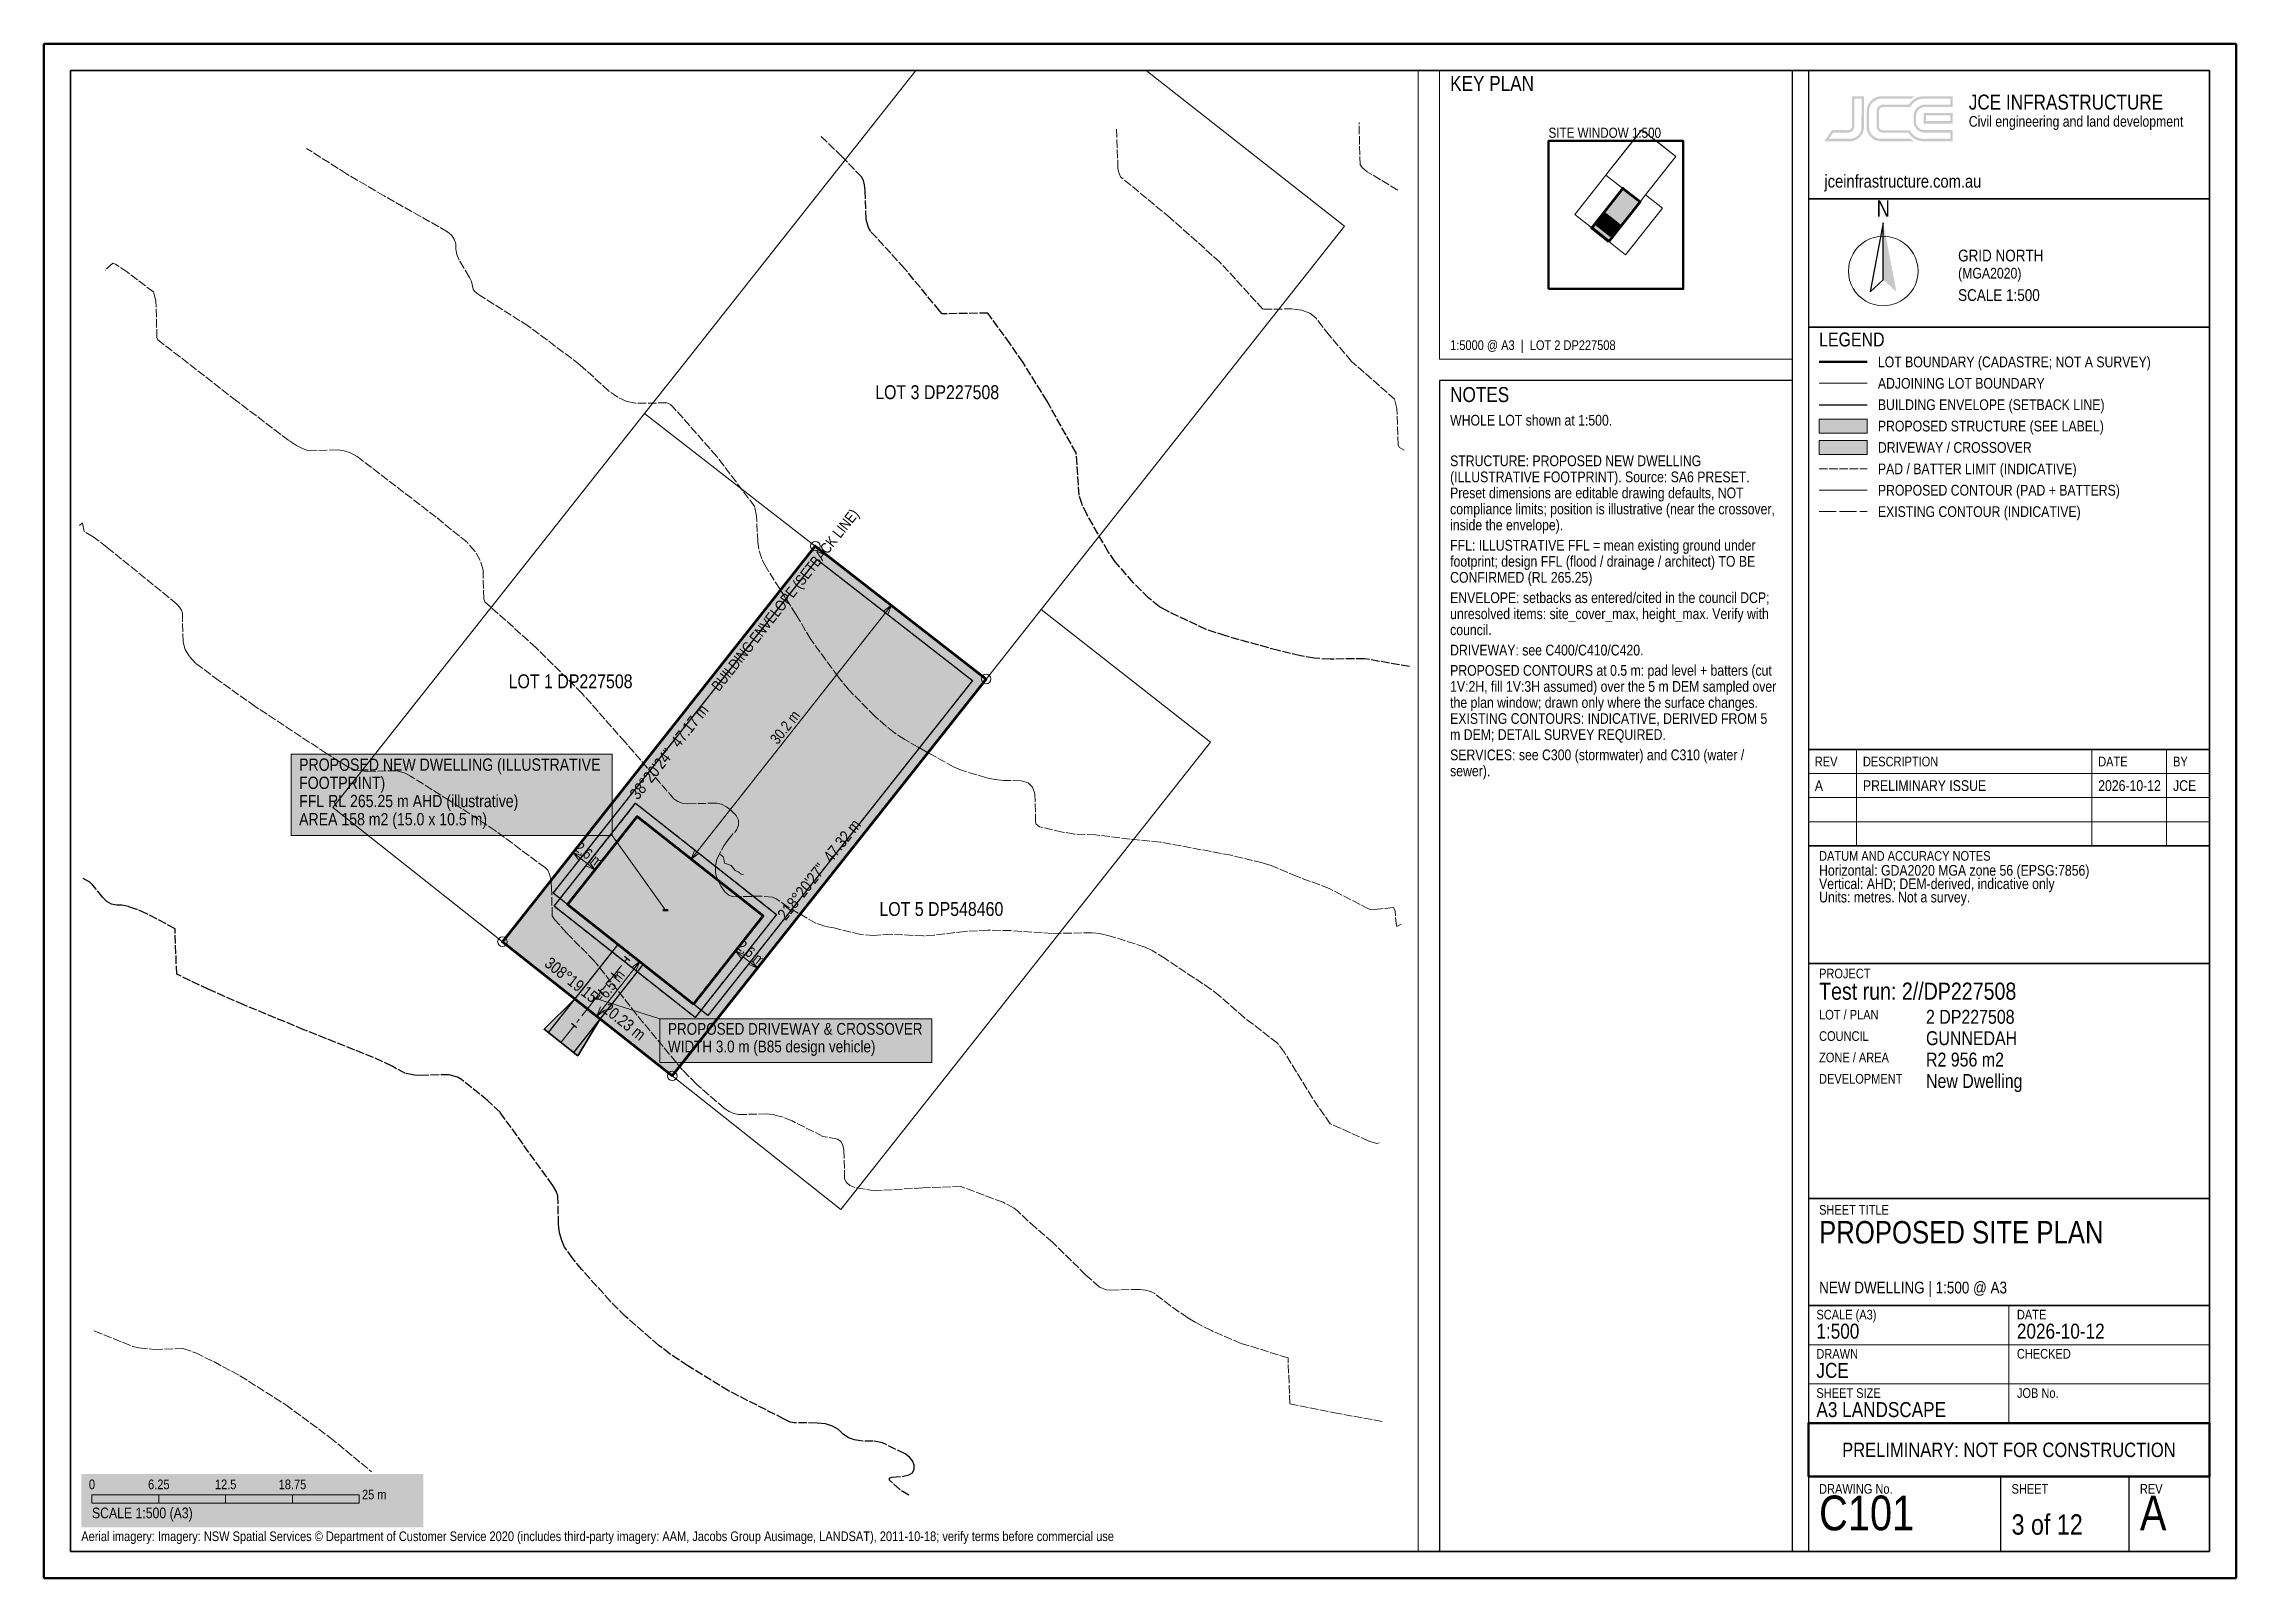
# Paper-space layout 'C101' of a CAD drawing. Header units: metres, sheet in millimetres. Extents: x 5 to 415, y 5 to 292.
# The model-space entities are those that its viewports show. They can reach past a viewport. Long polylines and large blocks are cut down to what shows.
import ezdxf
from ezdxf.enums import TextEntityAlignment as Align

# ---------------------------------------------------------------- set-up
doc = ezdxf.new("R2010")
doc.units = ezdxf.units.M
doc.header["$LTSCALE"] = 2.5
for name, pattern in [('CENTER', [5.08, 3.175, -0.635, 0.635, -0.635]), ('DASHED', [1.524, 1.27, -0.254]), ('DASHED2', [0.762, 0.635, -0.127])]:
    doc.linetypes.add(name, pattern=pattern)
for name, color, linetype, lineweight in [('A-BLDG-SLAB', 5, 'CONTINUOUS', 50), ('C-ANNO-BRNG', 7, 'CONTINUOUS', 18), ('C-ANNO-DIMS', 4, 'CONTINUOUS', 18), ('C-ANNO-LOGO', 2, 'CONTINUOUS', 13), ('C-ANNO-LOTN', 7, 'CONTINUOUS', 25), ('C-ANNO-NOTE', 7, 'CONTINUOUS', 18), ('C-ANNO-NRTH', 7, 'CONTINUOUS', 18), ('C-ANNO-STMP', 1, 'CONTINUOUS', 35), ('C-ANNO-TABL', 7, 'CONTINUOUS', 18), ('C-ANNO-TTLB', 7, 'CONTINUOUS', 25), ('C-ANNO-WNDW', 1, 'CONTINUOUS', 35), ('C-DRIV-CNTR', 6, 'CENTER', 18), ('C-DRIV-XOVR', 7, 'CONTINUOUS', 35), ('C-EART-PADD', 5, 'CONTINUOUS', 35), ('C-IMAG-AERL', 8, 'CONTINUOUS', 13), ('C-PROP-ADJN', 9, 'CONTINUOUS', 13), ('C-PROP-BDY', 3, 'CONTINUOUS', 50), ('C-TOPO-EXST', 8, 'DASHED', 13), ('C-TOPO-PROP', 6, 'CONTINUOUS', 18), ('C-ZONE-ENVL', 1, 'CONTINUOUS', 35)]:
    doc.layers.add(name, color=color, linetype=linetype, lineweight=lineweight)
doc.layers.add('C-ANNO-VPRT', color=7, linetype='CONTINUOUS', lineweight=13, plot=False)
doc.styles.add('ARIAL NARROW', font='arialn.ttf')
picture_1 = doc.add_image_def('image2.png', size_in_pixel=(572, 630))

msp = doc.modelspace()

# ---------------------------------------------------------------- hatches: boundary and pattern name
at = {"layer": 'A-BLDG-SLAB', "true_color": 0x1a33b2}
for points in [[(238462.93, 6569526.4), (238462.75, 6569526.24), (238462.57, 6569526.1), (238462.37, 6569525.97), (238462.16, 6569525.87), (238461.94, 6569525.79), (238461.71, 6569525.73), (238461.48, 6569525.69), (238461.24, 6569525.67), (238461.01, 6569525.68), (238460.77, 6569525.71), (238460.54, 6569525.76), (238460.32, 6569525.84), (238460.11, 6569525.93), (238459.9, 6569526.05), (238459.71, 6569526.19), (238447.94, 6569535.49), (238447.76, 6569535.64), (238447.6, 6569535.81), (238447.46, 6569536), (238447.33, 6569536.2), (238447.23, 6569536.41), (238447.15, 6569536.63), (238447.08, 6569536.86), (238447.05, 6569537.09), (238447.03, 6569537.33), (238447.04, 6569537.56), (238447.07, 6569537.8), (238447.12, 6569538.03), (238447.2, 6569538.25), (238447.29, 6569538.46), (238447.41, 6569538.67), (238447.55, 6569538.86), (238454.06, 6569547.1), (238454.21, 6569547.27), (238454.38, 6569547.44), (238454.57, 6569547.58), (238454.77, 6569547.7), (238454.98, 6569547.81), (238455.2, 6569547.89), (238455.43, 6569547.95), (238455.66, 6569547.99), (238455.9, 6569548.01), (238456.13, 6569548), (238456.36, 6569547.97), (238456.59, 6569547.92), (238456.82, 6569547.84), (238457.03, 6569547.75), (238457.24, 6569547.63), (238457.43, 6569547.49), (238469.2, 6569538.19), (238469.37, 6569538.04), (238469.53, 6569537.86), (238469.68, 6569537.68), (238469.8, 6569537.48), (238469.91, 6569537.27), (238469.99, 6569537.05), (238470.05, 6569536.82), (238470.09, 6569536.59), (238470.11, 6569536.35), (238470.1, 6569536.12), (238470.07, 6569535.88), (238470.02, 6569535.65), (238469.94, 6569535.43), (238469.85, 6569535.22), (238469.73, 6569535.01), (238469.59, 6569534.82), (238463.08, 6569526.58)], [(238449.43, 6569537.37), (238455.94, 6569545.61), (238467.71, 6569536.31), (238461.2, 6569528.07)]]:
    msp.add_hatch(color=7, dxfattribs=at).paths.add_polyline_path(points)
at = {"layer": 'A-BLDG-SLAB', "true_color": 0xc7d6ff, "transparency": 33554623}
msp.add_hatch(color=7, dxfattribs=at).paths.add_polyline_path([(238449.43, 6569537.37), (238455.94, 6569545.61), (238467.71, 6569536.31), (238461.2, 6569528.07)])
msp.add_hatch(color=7, dxfattribs=at).paths.add_polyline_path([(238449.43, 6569537.37), (238455.94, 6569545.61), (238467.71, 6569536.31), (238461.2, 6569528.07)])
at = {"layer": 'C-DRIV-XOVR', "true_color": 0xdbdbdb, "transparency": 33554610}
msp.add_hatch(color=7, dxfattribs=at).paths.add_polyline_path([(238456.49, 6569531.79), (238449.98, 6569523.55), (238447.63, 6569525.41), (238454.14, 6569533.65)])
msp.add_hatch(color=7, dxfattribs=at).paths.add_polyline_path([(238456.49, 6569531.79), (238449.98, 6569523.55), (238447.63, 6569525.41), (238454.14, 6569533.65)])
msp.add_hatch(color=7, dxfattribs=at).paths.add_polyline_path([(238456.49, 6569531.79), (238449.98, 6569523.55), (238447.63, 6569525.41), (238454.14, 6569533.65)])
at = {"layer": 'C-DRIV-XOVR', "true_color": 0xbfbfbf, "transparency": 33554572}
msp.add_hatch(color=7, dxfattribs=at).paths.add_polyline_path([(238450.37, 6569523.24), (238447.23, 6569525.72), (238450.11, 6569528.55), (238452.46, 6569526.69)])
msp.add_hatch(color=7, dxfattribs=at).paths.add_polyline_path([(238450.37, 6569523.24), (238447.23, 6569525.72), (238450.11, 6569528.55), (238452.46, 6569526.69)])
msp.add_hatch(color=7, dxfattribs=at).paths.add_polyline_path([(238450.37, 6569523.24), (238447.23, 6569525.72), (238450.11, 6569528.55), (238452.46, 6569526.69)])
at = {"layer": 'C-PROP-BDY', "true_color": 0xffe633, "transparency": 33554521}
msp.add_hatch(color=7, dxfattribs=at).paths.add_polyline_path([(238443.33, 6569533.9), (238472.59, 6569570.9), (238488.56, 6569558.47), (238459.21, 6569521.36)])
at = {"layer": 'C-PROP-BDY', "true_color": 0xe6f5e0}
msp.add_hatch(color=7, dxfattribs=at).paths.add_polyline_path([(238443.33, 6569533.9), (238472.59, 6569570.9), (238488.56, 6569558.47), (238459.21, 6569521.36)])

# ---------------------------------------------------------------- linework, layer by layer
at = {"layer": 'A-BLDG-SLAB', "lineweight": 60, "true_color": 0x14339e}
msp.add_lwpolyline([(238461.2, 6569528.07), (238449.43, 6569537.37), (238455.94, 6569545.61), (238467.71, 6569536.31)], close=True, dxfattribs=at)
at = {"layer": 'C-DRIV-CNTR', "lineweight": 13}
msp.add_lwpolyline([(238448.8, 6569524.48), (238451.28, 6569527.62), (238455.31, 6569532.72)], dxfattribs=at)
at = {"layer": 'C-DRIV-CNTR', "linetype": 'CONTINUOUS', "lineweight": 25}
for points in [[(238455.25, 6569532.13), (238454.75, 6569532.53)], [(238454.01, 6569530.56), (238453.51, 6569530.96)], [(238452.77, 6569528.99), (238452.27, 6569529.39)], [(238451.53, 6569527.42), (238451.03, 6569527.82)], [(238449.05, 6569524.28), (238448.55, 6569524.68)], [(238450.29, 6569525.85), (238449.79, 6569526.25)]]:
    msp.add_lwpolyline(points, dxfattribs=at)
at = {"layer": 'C-DRIV-XOVR', "lineweight": 30}
msp.add_lwpolyline([(238454.14, 6569533.65), (238456.49, 6569531.79), (238449.98, 6569523.55), (238447.63, 6569525.41)], close=True, dxfattribs=at)
at = {"layer": 'C-DRIV-XOVR', "lineweight": 35}
msp.add_lwpolyline([(238452.46, 6569526.69), (238450.11, 6569528.55), (238447.23, 6569525.72), (238450.37, 6569523.24)], close=True, dxfattribs=at)
at = {"layer": 'C-EART-PADD', "linetype": 'DASHED2', "lineweight": 20, "true_color": 0x14339e}
msp.add_lwpolyline([(238461.35, 6569526.81), (238448.16, 6569537.22), (238455.79, 6569546.87), (238468.97, 6569536.46)], close=True, dxfattribs=at)
at = {"layer": 'C-EART-PADD', "lineweight": 30, "true_color": 0x14339e}
msp.add_lwpolyline([(238461.35, 6569526.81), (238448.16, 6569537.22), (238455.79, 6569546.87), (238468.97, 6569536.46)], close=True, dxfattribs=at)
at = {"layer": 'C-PROP-ADJN', "lineweight": 9, "true_color": 0x4c4c4c}
for points in [[(238522.07, 6569600.83), (238490.24, 6569625.82), (238459.75, 6569587.27), (238456.63, 6569583.32), (238472.59, 6569570.9), (238488.56, 6569558.47), (238493.7, 6569564.98)], [(238472.59, 6569570.9), (238456.63, 6569583.32), (238446.15, 6569570.07), (238427.46, 6569546.45), (238443.33, 6569533.9)], [(238509.54, 6569552.57), (238493.7, 6569564.98), (238488.56, 6569558.47), (238459.21, 6569521.36), (238474.97, 6569508.86)]]:
    msp.add_lwpolyline(points, close=True, dxfattribs=at)
at = {"layer": 'C-PROP-ADJN', "lineweight": 13, "true_color": 0x595959}
for points in [[(238483.17, 6569616.88), (238459.75, 6569587.27), (238456.63, 6569583.32), (238472.59, 6569570.9), (238488.56, 6569558.47), (238493.7, 6569564.98), (238522.07, 6569600.83)], [(238522.07, 6569600.83), (238501.63, 6569616.88)], [(238435.61, 6569556.75), (238427.46, 6569546.45), (238443.33, 6569533.9), (238461.4, 6569556.75)], [(238477.66, 6569544.69), (238459.21, 6569521.36), (238474.97, 6569508.86), (238477.66, 6569512.26)], [(238441.19, 6569535.6), (238443.33, 6569533.9), (238444.67, 6569535.6)], [(238468.26, 6569532.81), (238459.21, 6569521.36), (238459.28, 6569521.3)]]:
    msp.add_lwpolyline(points, dxfattribs=at)
for points in [[(238472.59, 6569570.9), (238456.63, 6569583.32), (238446.15, 6569570.07), (238427.46, 6569546.45), (238443.33, 6569533.9)], [(238509.54, 6569552.57), (238493.7, 6569564.98), (238488.56, 6569558.47), (238459.21, 6569521.36), (238474.97, 6569508.86)]]:
    msp.add_lwpolyline(points, close=True, dxfattribs=at)
at = {"layer": 'C-PROP-BDY', "lineweight": 60}
msp.add_lwpolyline([(238459.21, 6569521.36), (238488.56, 6569558.47), (238472.59, 6569570.9), (238443.33, 6569533.9)], close=True, dxfattribs=at)
at = {"layer": 'C-PROP-BDY', "lineweight": 50}
msp.add_lwpolyline([(238459.21, 6569521.36), (238488.56, 6569558.47), (238472.59, 6569570.9), (238443.33, 6569533.9)], close=True, dxfattribs=at)
at = {"layer": 'C-PROP-BDY', "lineweight": 35}
msp.add_lwpolyline([(238459.21, 6569521.36), (238488.56, 6569558.47), (238472.59, 6569570.9), (238443.33, 6569533.9)], close=True, dxfattribs=at)
at = {"layer": 'C-PROP-BDY', "lineweight": 50}
for points in [[(238461.4, 6569556.75), (238443.33, 6569533.9), (238459.21, 6569521.36)], [(238459.21, 6569521.36), (238477.66, 6569544.69)], [(238444.67, 6569535.6), (238443.33, 6569533.9), (238459.21, 6569521.36)], [(238459.21, 6569521.36), (238468.26, 6569532.81)]]:
    msp.add_lwpolyline(points, dxfattribs=at)
at = {"layer": 'C-TOPO-EXST', "lineweight": 13, "true_color": 0x808080}
for points in [[(238527.06, 6569604.19), (238524.2, 6569605.92), (238523.76, 6569606.28), (238523.53, 6569606.56), (238523.43, 6569610.52)], [(238527.66, 6569579.87), (238527.21, 6569580.14), (238527.1, 6569580.36), (238526.98, 6569583.76), (238526.77, 6569584.63), (238522.73, 6569588.18), (238520.66, 6569590.61), (238519.4, 6569592.24), (238518.82, 6569592.68), (238518.08, 6569592.96), (238517.21, 6569593.09), (238514.44, 6569593.06), (238510.42, 6569597.46), (238505.78, 6569601.6), (238501.14, 6569605.44), (238500.93, 6569605.94), (238500.89, 6569606.25), (238500.76, 6569609.97)], [(238527.37, 6569535.56), (238526.98, 6569535.32), (238526.92, 6569535.39), (238526.8, 6569536.76), (238526.64, 6569537.11), (238524.84, 6569536.92), (238524.37, 6569536.96), (238520.65, 6569538.88), (238517.64, 6569540.01), (238515.23, 6569541.02), (238514.41, 6569541.27), (238511.49, 6569541.99), (238504.83, 6569543.23), (238502.02, 6569543.5), (238498.79, 6569543.9), (238496.82, 6569543.97), (238495.71, 6569544.16), (238493.56, 6569544.66), (238493.25, 6569544.89), (238493.19, 6569545.08), (238493.12, 6569547.75), (238492.9, 6569548.36), (238492.48, 6569548.77), (238491.85, 6569548.96), (238490.2, 6569548.98), (238489.39, 6569549.08), (238488.59, 6569549.24), (238486.31, 6569549.92), (238485.58, 6569550.23), (238482.21, 6569552.09), (238480.95, 6569552.81), (238480, 6569553.44), (238479.21, 6569554.05), (238478.18, 6569554.97), (238475.74, 6569557.44), (238474.73, 6569558.68), (238472.17, 6569562.17), (238470.8, 6569564.49), (238467.98, 6569568.92), (238467.58, 6569569.71), (238467.3, 6569570.62), (238467.21, 6569571.28), (238467.08, 6569573.72), (238466.93, 6569574.59), (238463.38, 6569579.29), (238459.31, 6569583.89), (238459.05, 6569584.15), (238458.69, 6569584.3), (238455.78, 6569584.26), (238454.95, 6569584.44), (238454.12, 6569584.82), (238453.27, 6569585.41), (238450.58, 6569587.87), (238445.77, 6569591.48), (238441.1, 6569594.43), (238440.71, 6569594.74), (238440.6, 6569594.92), (238440.43, 6569595.65), (238440.24, 6569596.04), (238439.28, 6569597.65), (238439.08, 6569598.18), (238438.98, 6569598.69), (238438.97, 6569599.17), (238438.83, 6569599.6), (238438.58, 6569599.98), (238438.21, 6569600.31), (238432.28, 6569603.65), (238428.76, 6569605.72), (238425.02, 6569608.1)], [(238525.31, 6569515.11), (238525.09, 6569515.02), (238524.36, 6569515.26), (238520.74, 6569516.88), (238519.08, 6569519.27), (238516.47, 6569523.53), (238515.82, 6569524.41), (238512.72, 6569526.79), (238510.42, 6569528.82), (238509.62, 6569529.45), (238505.31, 6569532.32), (238504.08, 6569533.08), (238503.42, 6569533.41), (238500.07, 6569534.47), (238499.26, 6569534.66), (238498.47, 6569534.74), (238494.75, 6569534.68), (238490.88, 6569534.94), (238488.71, 6569534.99), (238486.59, 6569534.87), (238483.71, 6569534.51), (238482.68, 6569534.45), (238479.67, 6569534.6), (238478.06, 6569534.5), (238476.85, 6569534.57), (238474.31, 6569535.2), (238473.49, 6569535.35), (238472.65, 6569535.63), (238470.04, 6569537.14), (238468.92, 6569537.92), (238468.58, 6569538.06), (238467.59, 6569538.17), (238464.91, 6569538.11), (238464.51, 6569538.26), (238464.13, 6569538.58), (238463.77, 6569539.06), (238463.43, 6569539.7), (238463.25, 6569540.35), (238463.24, 6569540.99), (238463.38, 6569541.63), (238464.03, 6569542.87), (238464.4, 6569543.41), (238465.21, 6569544.35), (238465.42, 6569544.8), (238465.41, 6569545.26), (238465.18, 6569545.72), (238464.73, 6569546.18), (238464.28, 6569546.53), (238463.82, 6569546.76), (238463.34, 6569546.87), (238460.66, 6569546.8), (238460.15, 6569546.87), (238459.72, 6569547.02), (238459.37, 6569547.26), (238454.8, 6569552.57), (238450.78, 6569557.12), (238446.48, 6569561.4), (238441.7, 6569565.69), (238441.58, 6569565.98), (238441.52, 6569568.65), (238441.26, 6569569.55), (238440.77, 6569570.41), (238440.05, 6569571.23), (238437.14, 6569573.6), (238429.7, 6569579.33), (238429.13, 6569579.62), (238428.54, 6569579.81), (238427.91, 6569579.9), (238425.23, 6569579.83), (238424.71, 6569579.99), (238424.09, 6569580.3), (238423.36, 6569580.78), (238418.48, 6569584.48), (238411.12, 6569590.2), (238411.03, 6569590.4), (238410.92, 6569593.81), (238410.73, 6569594.66), (238408.27, 6569596.51), (238407.16, 6569597.26), (238406.9, 6569597.37), (238406.18, 6569596.7)], [(238525.6, 6569489.04), (238521.48, 6569489.78), (238516.96, 6569490.7), (238516.79, 6569494.98), (238512.42, 6569496.34), (238509.64, 6569497.53), (238508.11, 6569498.31), (238507.41, 6569498.73), (238505.84, 6569499.82), (238504.33, 6569500.99), (238503.93, 6569501.2), (238503.45, 6569501.33), (238502.9, 6569501.39), (238500.22, 6569501.32), (238499.82, 6569501.36), (238499.16, 6569501.61), (238497.9, 6569502.72), (238494.78, 6569505.8), (238493.2, 6569507.13), (238491.49, 6569508.73), (238491.19, 6569508.98), (238490.15, 6569509.53), (238486.22, 6569511), (238482.64, 6569510.88), (238478.18, 6569510.62), (238476.28, 6569510.91), (238475.81, 6569511.1), (238475.49, 6569511.38), (238475.33, 6569511.74), (238475.26, 6569514.41), (238475.15, 6569514.89), (238474.96, 6569515.23), (238474.67, 6569515.44), (238473.3, 6569515.69), (238470.43, 6569517.14), (238469.58, 6569517.48), (238468.8, 6569517.7), (238468.08, 6569517.8), (238465.4, 6569517.74), (238464.97, 6569517.83), (238464.54, 6569518.02), (238464.09, 6569518.32), (238461.46, 6569520.6), (238460.18, 6569521.9), (238455.85, 6569527.12), (238451.92, 6569532.12), (238449.32, 6569534.73), (238448.21, 6569535.97), (238447.99, 6569536.34), (238447.92, 6569539.01), (238447.85, 6569539.71), (238447.73, 6569540.23), (238447.57, 6569540.6), (238447.35, 6569540.8), (238442.68, 6569544.28), (238438.38, 6569547.11), (238434.72, 6569549.4), (238434.24, 6569549.66), (238433.4, 6569549.9), (238430.72, 6569549.83), (238430.07, 6569549.89), (238429.49, 6569550.01), (238428.97, 6569550.21), (238426.89, 6569551.5), (238420.22, 6569555.9), (238416.83, 6569558.31), (238414.64, 6569559.95), (238414.07, 6569560.57), (238413.68, 6569561.23), (238413.47, 6569561.93), (238413.41, 6569564.6), (238413.32, 6569564.91), (238413.15, 6569565.2), (238412.9, 6569565.48), (238406.38, 6569570.78), (238405.07, 6569571.77), (238404.21, 6569572.28), (238404.05, 6569573.07), (238403.78, 6569572.84)], [(238405.17, 6569497.51), (238408.75, 6569496.06), (238409.34, 6569495.91), (238410.78, 6569495.78), (238413.46, 6569495.85), (238414.65, 6569495.45), (238416.33, 6569494.63), (238418.78, 6569493.31), (238423.07, 6569490.6), (238427.19, 6569487.55), (238431.09, 6569484.34)]]:
    msp.add_lwpolyline(points, dxfattribs=at)
at = {"layer": 'C-TOPO-EXST', "lineweight": 30, "true_color": 0x808080}
for points in [[(238528.16, 6569559.63), (238523.95, 6569560.37), (238520.73, 6569560.33), (238519.27, 6569560.41), (238517.96, 6569560.64), (238515.9, 6569561.13), (238510.97, 6569562.5), (238509.15, 6569563.11), (238505.29, 6569564.93), (238504.78, 6569565.24), (238503.77, 6569566.05), (238502.32, 6569567.49), (238500.64, 6569569.44), (238499.98, 6569570.38), (238498.01, 6569573.82), (238497.53, 6569574.79), (238497.27, 6569575.66), (238496.98, 6569579.63), (238494.26, 6569584.46), (238492.01, 6569588.08), (238490.8, 6569589.82), (238488.72, 6569592.7), (238484.46, 6569592.63), (238484.23, 6569592.88), (238480.93, 6569596.88), (238477.79, 6569600.32), (238477.56, 6569600.69), (238477.33, 6569601.49), (238477.26, 6569604.16), (238477.2, 6569604.69), (238477.08, 6569605.11), (238476.91, 6569605.43), (238475.07, 6569607.35), (238473.07, 6569609.28)], [(238481.32, 6569482.13), (238480.49, 6569482.66), (238479.53, 6569483.55), (238479.53, 6569483.72), (238479.75, 6569483.83), (238480.84, 6569483.91), (238481.34, 6569484.03), (238481.67, 6569484.24), (238481.83, 6569484.56), (238481.83, 6569484.97), (238481.69, 6569485.35), (238481.41, 6569485.7), (238480.99, 6569486.01), (238478.86, 6569487.04), (238478.01, 6569487.2), (238476.82, 6569487.21), (238476.24, 6569487.31), (238475.69, 6569487.52), (238475.2, 6569487.84), (238474.75, 6569488.27), (238474.19, 6569488.59), (238473.53, 6569488.8), (238472.75, 6569488.89), (238470.62, 6569488.91), (238470.25, 6569488.98), (238469.69, 6569489.25), (238464.48, 6569491.9), (238460.67, 6569494.25), (238459.03, 6569495.34), (238457.96, 6569496.15), (238454.84, 6569498.85), (238453.44, 6569500.25), (238450.76, 6569503.24), (238449.91, 6569504.28), (238449.15, 6569505.34), (238448.88, 6569505.96), (238448.68, 6569506.67), (238448.58, 6569507.47), (238448.51, 6569510.14), (238448.36, 6569510.57), (238448.04, 6569511.11), (238443.11, 6569517.95), (238441.95, 6569519.04), (238439.51, 6569521.03), (238439.12, 6569521.25), (238438.36, 6569521.47), (238435.68, 6569521.4), (238435.1, 6569521.42), (238434.28, 6569521.58), (238433.01, 6569522.26), (238431.29, 6569523.07), (238424.77, 6569525.67), (238419.16, 6569527.99), (238415.87, 6569529.44), (238412.87, 6569530.87), (238412.72, 6569535.12), (238410.07, 6569536.52), (238409.15, 6569536.93), (238408.37, 6569537.19), (238407.73, 6569537.32), (238407.23, 6569537.31), (238406.77, 6569537.42), (238406.35, 6569537.66), (238405.97, 6569538.03), (238405.01, 6569539.24), (238404.74, 6569539.47), (238404.12, 6569539.83)]]:
    msp.add_lwpolyline(points, dxfattribs=at)
at = {"layer": 'C-TOPO-PROP', "lineweight": 20}
msp.add_lwpolyline([(238463.71, 6569542.06), (238464.01, 6569541.82), (238464.09, 6569541.25), (238464.72, 6569541.04), (238465.09, 6569540.58), (238465.43, 6569540.41), (238465.66, 6569540.22), (238465.88, 6569540.15)], dxfattribs=at)
at = {"layer": 'C-ZONE-ENVL', "lineweight": 30}
msp.add_lwpolyline([(238448.07, 6569538.44), (238472.75, 6569569.64), (238487.29, 6569558.32), (238462.53, 6569527.01)], close=True, dxfattribs=at)

# ---------------------------------------------------------------- pictures from other files: only their frames are drawn
at = {"layer": 'C-IMAG-AERL'}
image = msp.add_image(picture_1, insert=(238402.95, 6569476.88), size_in_units=(126, 138.5), dxfattribs=dict(at, fade=35))

psp = doc.layouts.new('C101')

# ---------------------------------------------------------------- hatches: boundary and pattern name
at = {"layer": 'A-BLDG-SLAB', "true_color": 0xc7d6ff, "transparency": 33554585}
psp.add_hatch(color=7, dxfattribs=at).paths.add_polyline_path([(337, 219.2), (346, 219.2), (346, 221.8), (337, 221.8)])
at = {"layer": 'C-ANNO-LOGO', "true_color": 0xc79929}
h = psp.add_hatch(color=7, dxfattribs=at)
h.paths.add_polyline_path([(345.37, 282.21), (343.18, 282.21), (343.18, 276.57), (343.12, 276.31), (342.96, 276.08), (342.68, 275.9), (342.43, 275.85), (340.09, 275.86), (339.88, 275.84), (339.43, 275.86), (338.08, 273.92), (338.02, 273.79), (342.91, 273.78), (343.14, 273.81), (343.49, 273.89), (344.02, 274.11), (344.42, 274.38), (344.68, 274.64), (344.94, 274.95), (345.18, 275.38), (345.28, 275.7), (345.38, 276.15)])
h.paths.add_polyline_path([(344.92, 281.76), (344.95, 281.7), (344.92, 276.05), (344.76, 275.53), (344.47, 275.07), (344.11, 274.71), (343.76, 274.49), (343.43, 274.35), (343.03, 274.26), (342.68, 274.24), (342.32, 274.26), (342.04, 274.24), (338.88, 274.25), (338.87, 274.28), (339.65, 275.39), (342.56, 275.39), (342.97, 275.53), (343.19, 275.69), (343.36, 275.87), (343.49, 276.09), (343.59, 276.39), (343.6, 281.73), (343.63, 281.76)], flags=16)
psp.add_hatch(color=7, dxfattribs=at).paths.add_polyline_path([(346.68, 281.33), (346.34, 280.89), (346.16, 280.55), (346.02, 280.18), (345.94, 279.82), (345.92, 279.59), (345.92, 276.15), (346.02, 275.66), (346.21, 275.19), (346.49, 274.76), (346.76, 274.48), (347.07, 274.23), (347.45, 274.02), (347.78, 273.89), (348.19, 273.81), (348.48, 273.78), (354.69, 273.79), (354.67, 273.84), (354.4, 273.99), (354.08, 274.25), (348.52, 274.24), (348.15, 274.29), (347.69, 274.42), (347.23, 274.68), (346.87, 275.01), (346.65, 275.3), (346.48, 275.63), (346.36, 276.16), (346.36, 279.65), (346.39, 279.89), (346.53, 280.31), (346.71, 280.65), (346.86, 280.87), (347.18, 281.18), (347.47, 281.39), (347.99, 281.64), (348.48, 281.75), (349.01, 281.76), (354.24, 281.75), (354.67, 282.07), (354.85, 282.16), (354.86, 282.21), (348.44, 282.21), (348.09, 282.14), (347.58, 281.96), (347.07, 281.68)])
h = psp.add_hatch(color=7, dxfattribs=at)
h.paths.add_polyline_path([(361.99, 282.19), (356.38, 282.21), (356.16, 282.18), (355.84, 282.12), (355.35, 281.96), (354.82, 281.68), (354.49, 281.44), (354.19, 281.14), (353.82, 280.66), (353.39, 280.64), (348.98, 280.65), (348.8, 280.64), (348.54, 280.55), (348.23, 280.37), (348.03, 280.17), (347.86, 279.89), (347.79, 279.65), (347.79, 276.36), (347.88, 276.07), (348.01, 275.86), (348.18, 275.67), (348.37, 275.53), (348.75, 275.39), (353.74, 275.37), (354.12, 274.82), (354.53, 274.43), (355.03, 274.11), (355.32, 273.98), (355.79, 273.85), (356.33, 273.78), (361.98, 273.79), (361.99, 275.84), (361.96, 275.86), (356.59, 275.86), (356.17, 275.96), (355.74, 276.19), (355.43, 276.5), (355.24, 276.84), (355.18, 277.02), (355.14, 277.23), (355.14, 278.72), (355.23, 279.11), (355.37, 279.38), (355.53, 279.61), (355.69, 279.77), (355.95, 279.95), (356.23, 280.09), (356.44, 280.15), (356.77, 280.19), (361.99, 280.19)])
h.paths.add_polyline_path([(361.56, 281.73), (361.56, 280.67), (361.54, 280.65), (356.56, 280.64), (355.99, 280.48), (355.52, 280.21), (355.14, 279.84), (354.96, 279.57), (354.8, 279.23), (354.74, 279.02), (354.69, 278.71), (354.69, 277.35), (354.74, 276.98), (354.8, 276.78), (354.96, 276.43), (355.15, 276.15), (355.42, 275.88), (355.73, 275.66), (356.08, 275.5), (356.56, 275.39), (361.49, 275.41), (361.56, 275.36), (361.56, 274.28), (361.53, 274.25), (356.66, 274.26), (356.6, 274.24), (356.13, 274.26), (355.47, 274.42), (355.06, 274.62), (354.75, 274.83), (354.29, 275.3), (354.19, 275.45), (353.99, 275.85), (348.89, 275.85), (348.66, 275.9), (348.49, 275.99), (348.35, 276.13), (348.25, 276.3), (348.22, 276.47), (348.23, 279.61), (348.28, 279.77), (348.41, 279.94), (348.68, 280.13), (348.98, 280.19), (354.05, 280.19), (354.09, 280.22), (354.22, 280.46), (354.41, 280.72), (354.78, 281.09), (354.97, 281.24), (355.29, 281.44), (355.55, 281.55), (355.93, 281.68), (356.34, 281.75), (361.54, 281.76)], flags=16)
h = psp.add_hatch(color=7, dxfattribs=at)
h.paths.add_polyline_path([(356.58, 279.08), (356.57, 277.13), (356.61, 277.09), (361.62, 277.08), (361.99, 277.1), (361.99, 279.09)])
h.paths.add_polyline_path([(357.01, 278.61), (357.08, 278.65), (361.54, 278.64), (361.56, 278.62), (361.56, 277.56), (361.54, 277.54), (357.04, 277.54), (357.01, 277.61)], flags=16)
at = {"layer": 'C-ANNO-NOTE', "true_color": 0xffffff, "transparency": 33554656}
for points in [[(51.24, 143.92), (111.31, 143.92), (111.31, 159.12), (51.24, 159.12)], [(120.22, 101.45), (171.09, 101.45), (171.09, 109.65), (120.22, 109.65)]]:
    psp.add_hatch(color=7, dxfattribs=at).paths.add_polyline_path(points)
at = {"layer": 'C-ANNO-NRTH', "true_color": 0x000000}
for points in [[(349, 258.5), (351.47, 245.6), (349, 247.88)], [(14, 20.6), (26.5, 20.6), (26.5, 19), (14, 19)], [(39, 20.6), (51.5, 20.6), (51.5, 19), (39, 19)]]:
    psp.add_hatch(color=7, dxfattribs=at).paths.add_polyline_path(points)
at = {"layer": 'C-ANNO-NRTH', "true_color": 0xffffff, "transparency": 33554636}
psp.add_hatch(color=7, dxfattribs=at).paths.add_polyline_path([(12, 24.5), (76, 24.5), (76, 14.5), (12, 14.5)])
at = {"layer": 'C-DRIV-XOVR', "true_color": 0xcccccc, "transparency": 33554585}
psp.add_hatch(color=7, dxfattribs=at).paths.add_polyline_path([(337, 215.2), (346, 215.2), (346, 217.8), (337, 217.8)])

# ---------------------------------------------------------------- linework, layer by layer
at = {"layer": 'A-BLDG-SLAB', "lineweight": 18, "true_color": 0x14339e}
psp.add_lwpolyline([(337, 219.2), (346, 219.2), (346, 221.8), (337, 221.8)], close=True, dxfattribs=at)
at = {"layer": 'A-BLDG-SLAB', "lineweight": 13}
psp.add_lwpolyline([(51.24, 143.92), (111.31, 143.92), (111.31, 159.12), (51.24, 159.12)], close=True, dxfattribs=at)
at = {"layer": 'A-BLDG-SLAB', "lineweight": 15}
psp.add_lwpolyline([(121.24, 129.92), (111.31, 143.92)], dxfattribs=at)
at = {"layer": 'A-BLDG-SLAB', "lineweight": 50}
psp.add_lwpolyline([(120.74, 129.92), (121.74, 129.92)], dxfattribs=at)
at = {"layer": 'C-ANNO-DIMS', "lineweight": 18}
for points in [[(126.03, 139.52), (163.54, 186.98)], [(163.54, 186.98), (162.03, 185.87)], [(163.54, 186.98), (162.81, 185.25)], [(108.11, 137.49), (103.99, 140.75)], [(103.99, 140.75), (105.09, 139.25)], [(103.99, 140.75), (105.71, 140.03)], [(126.03, 139.52), (126.75, 141.24)], [(126.03, 139.52), (127.54, 140.62)], [(108.11, 137.49), (106.39, 138.22)], [(108.11, 137.49), (107.01, 139)], [(116.46, 120.32), (108.4, 110.12)], [(116.46, 120.32), (114.95, 119.22)], [(116.46, 120.32), (115.73, 118.6)], [(134.38, 122.34), (138.46, 119.12)], [(134.38, 122.34), (136.1, 121.62)], [(134.38, 122.34), (135.48, 120.84)], [(138.46, 119.12), (136.74, 119.84)], [(138.46, 119.12), (137.36, 120.62)], [(108.4, 110.12), (109.12, 111.84)], [(108.4, 110.12), (109.91, 111.22)]]:
    psp.add_lwpolyline(points, dxfattribs=at)
at = {"layer": 'C-ANNO-DIMS', "lineweight": 13}
for points in [[(164.63, 186.11), (162.59, 187.72)], [(104.85, 141.85), (103.24, 139.81)], [(127.13, 138.65), (125.09, 140.26)], [(108.98, 138.59), (107.37, 136.55)], [(133.51, 121.25), (135.12, 123.29)], [(115.36, 121.19), (117.4, 119.57)], [(137.59, 118.02), (139.2, 120.06)], [(107.3, 110.99), (109.34, 109.37)]]:
    psp.add_lwpolyline(points, dxfattribs=at)
at = {"layer": 'C-ANNO-NRTH', "lineweight": 25}
psp.add_lwpolyline([(349, 258.5), (346.53, 245.6), (349, 247.88)], close=True, dxfattribs=at)
at = {"layer": 'C-ANNO-NRTH', "lineweight": 18}
for points in [[(345.04, 254.66), (344.4, 254.1)], [(345.75, 255.13), (345.04, 254.66)], [(346.51, 255.51), (345.75, 255.13)], [(347.32, 255.78), (346.51, 255.51)], [(348.15, 255.94), (347.32, 255.78)], [(349, 256), (348.15, 255.94)], [(349.85, 255.94), (349, 256)], [(350.68, 255.78), (349.85, 255.94)], [(351.49, 255.51), (350.68, 255.78)], [(352.25, 255.13), (351.49, 255.51)], [(352.96, 254.66), (352.25, 255.13)], [(353.6, 254.1), (352.96, 254.66)], [(342.56, 250.35), (342.5, 249.5)], [(342.72, 251.18), (342.56, 250.35)], [(342.99, 251.99), (342.72, 251.18)], [(343.37, 252.75), (342.99, 251.99)], [(343.84, 253.46), (343.37, 252.75)], [(344.4, 254.1), (343.84, 253.46)], [(354.16, 253.46), (353.6, 254.1)], [(354.63, 252.75), (354.16, 253.46)], [(355.01, 251.99), (354.63, 252.75)], [(355.28, 251.18), (355.01, 251.99)], [(355.44, 250.35), (355.28, 251.18)], [(355.5, 249.5), (355.44, 250.35)], [(342.5, 249.5), (342.56, 248.65)], [(342.56, 248.65), (342.72, 247.82)], [(342.72, 247.82), (342.99, 247.01)], [(342.99, 247.01), (343.37, 246.25)], [(343.37, 246.25), (343.84, 245.54)], [(354.16, 245.54), (354.63, 246.25)], [(354.63, 246.25), (355.01, 247.01)], [(355.01, 247.01), (355.28, 247.82)], [(355.28, 247.82), (355.44, 248.65)], [(355.44, 248.65), (355.5, 249.5)], [(343.84, 245.54), (344.4, 244.9)], [(344.4, 244.9), (345.04, 244.34)], [(345.04, 244.34), (345.75, 243.87)], [(345.75, 243.87), (346.51, 243.49)], [(346.51, 243.49), (347.32, 243.22)], [(347.32, 243.22), (348.15, 243.06)], [(348.15, 243.06), (349, 243)], [(349, 243), (349.85, 243.06)], [(349.85, 243.06), (350.68, 243.22)], [(350.68, 243.22), (351.49, 243.49)], [(351.49, 243.49), (352.25, 243.87)], [(352.25, 243.87), (352.96, 244.34)], [(352.96, 244.34), (353.6, 244.9)], [(353.6, 244.9), (354.16, 245.54)]]:
    psp.add_lwpolyline(points, dxfattribs=at)
for points in [[(14, 19), (26.5, 19), (26.5, 20.6), (14, 20.6)], [(26.5, 19), (39, 19), (39, 20.6), (26.5, 20.6)], [(39, 19), (51.5, 19), (51.5, 20.6), (39, 20.6)], [(51.5, 19), (64, 19), (64, 20.6), (51.5, 20.6)]]:
    psp.add_lwpolyline(points, close=True, dxfattribs=at)
at = {"layer": 'C-ANNO-STMP', "lineweight": 50, "true_color": 0xb81a1a}
psp.add_lwpolyline([(335, 24), (410, 24), (410, 34), (335, 34)], close=True, dxfattribs=at)
at = {"layer": 'C-ANNO-TABL', "lineweight": 25}
psp.add_lwpolyline([(266, 10), (332, 10), (332, 229), (266, 229)], close=True, dxfattribs=at)
at = {"layer": 'C-ANNO-TABL', "lineweight": 13}
for points in [[(344, 142), (344, 160)], [(388, 142), (388, 160)], [(402, 142), (402, 160)], [(335, 155.5), (410, 155.5)], [(335, 151), (410, 151)], [(335, 146.5), (410, 146.5)]]:
    psp.add_lwpolyline(points, dxfattribs=at)
at = {"layer": 'C-ANNO-TTLB', "lineweight": 50}
psp.add_lwpolyline([(5, 5), (415, 5), (415, 292), (5, 292)], close=True, dxfattribs=at)
at = {"layer": 'C-ANNO-TTLB', "lineweight": 35}
psp.add_lwpolyline([(10, 10), (410, 10), (410, 287), (10, 287)], close=True, dxfattribs=at)
at = {"layer": 'C-ANNO-TTLB', "lineweight": 25}
for points in [[(10, 10), (332, 10), (332, 287), (10, 287)], [(335, 263), (410, 263), (410, 287), (335, 287)], [(335, 239), (410, 239), (410, 263), (335, 263)], [(335, 160), (410, 160), (410, 239), (335, 239)], [(335, 142), (410, 142), (410, 160), (335, 160)], [(335, 120), (410, 120), (410, 142), (335, 142)], [(335, 76), (410, 76), (410, 120), (335, 120)], [(335, 56), (410, 56), (410, 76), (335, 76)], [(335, 34), (410, 34), (410, 56), (335, 56)], [(335, 10), (410, 10), (410, 24), (335, 24)]]:
    psp.add_lwpolyline(points, close=True, dxfattribs=at)
at = {"layer": 'C-ANNO-TTLB', "lineweight": 18}
for points in [[(372.5, 34), (372.5, 56)], [(335, 48.67), (410, 48.67)], [(335, 41.33), (410, 41.33)]]:
    psp.add_lwpolyline(points, dxfattribs=at)
at = {"layer": 'C-ANNO-TTLB', "lineweight": 25}
for points in [[(371, 10), (371, 24)], [(395, 10), (395, 24)]]:
    psp.add_lwpolyline(points, dxfattribs=at)
at = {"layer": 'C-ANNO-WNDW', "lineweight": 50}
psp.add_lwpolyline([(286.4, 246.15), (311.6, 246.15), (311.6, 273.85), (286.4, 273.85)], close=True, dxfattribs=at)
at = {"layer": 'C-DRIV-XOVR', "lineweight": 18, "true_color": 0x000000}
psp.add_lwpolyline([(337, 215.2), (346, 215.2), (346, 217.8), (337, 217.8)], close=True, dxfattribs=at)
at = {"layer": 'C-DRIV-XOVR', "lineweight": 50}
psp.add_lwpolyline([(107.72, 113.45), (108.72, 113.45)], dxfattribs=at)
at = {"layer": 'C-DRIV-XOVR', "lineweight": 15}
psp.add_lwpolyline([(108.22, 113.45), (120.22, 109.65)], dxfattribs=at)
at = {"layer": 'C-DRIV-XOVR', "lineweight": 13}
psp.add_lwpolyline([(120.22, 101.45), (171.09, 101.45), (171.09, 109.65), (120.22, 109.65)], close=True, dxfattribs=at)
at = {"layer": 'C-EART-PADD', "linetype": 'DASHED2', "lineweight": 20, "true_color": 0x14339e}
psp.add_lwpolyline([(337, 212.5), (346, 212.5)], dxfattribs=at)
at = {"layer": 'C-PROP-ADJN', "lineweight": 13, "true_color": 0x595959}
psp.add_lwpolyline([(337, 228.5), (346, 228.5)], dxfattribs=at)
at = {"layer": 'C-PROP-BDY', "lineweight": 50, "true_color": 0x00801a}
psp.add_lwpolyline([(337, 232.5), (346, 232.5)], dxfattribs=at)
at = {"layer": 'C-PROP-BDY', "lineweight": 18, "true_color": 0x00801a}
for points in [[(150.19, 198.04), (150.12, 198.39), (149.93, 198.68), (149.64, 198.87), (149.29, 198.94), (148.95, 198.87), (148.66, 198.68), (148.46, 198.39), (148.39, 198.04), (148.46, 197.7), (148.66, 197.4), (148.95, 197.21), (149.29, 197.14), (149.64, 197.21), (149.93, 197.4), (150.12, 197.7)], [(182.13, 173.19), (182.06, 173.53), (181.86, 173.83), (181.57, 174.02), (181.23, 174.09), (180.88, 174.02), (180.59, 173.83), (180.4, 173.53), (180.33, 173.19), (180.4, 172.84), (180.59, 172.55), (180.88, 172.36), (181.23, 172.29), (181.57, 172.36), (181.86, 172.55), (182.06, 172.84)], [(91.67, 124.05), (91.6, 124.39), (91.41, 124.68), (91.12, 124.88), (90.77, 124.95), (90.43, 124.88), (90.14, 124.68), (89.94, 124.39), (89.87, 124.05), (89.94, 123.7), (90.14, 123.41), (90.43, 123.22), (90.77, 123.15), (91.12, 123.22), (91.41, 123.41), (91.6, 123.7)], [(123.42, 98.96), (123.35, 99.3), (123.15, 99.6), (122.86, 99.79), (122.52, 99.86), (122.17, 99.79), (121.88, 99.6), (121.69, 99.3), (121.62, 98.96), (121.69, 98.61), (121.88, 98.32), (122.17, 98.13), (122.52, 98.06), (122.86, 98.13), (123.15, 98.32), (123.35, 98.61)]]:
    psp.add_lwpolyline(points, close=True, dxfattribs=at)
at = {"layer": 'C-TOPO-EXST', "linetype": 'DASHED', "lineweight": 13, "true_color": 0x808080}
psp.add_lwpolyline([(337, 204.5), (346, 204.5)], dxfattribs=at)
at = {"layer": 'C-TOPO-PROP', "lineweight": 20, "true_color": 0xb80080}
psp.add_lwpolyline([(337, 208.5), (346, 208.5)], dxfattribs=at)
at = {"layer": 'C-ZONE-ENVL', "lineweight": 30, "true_color": 0xcc1a1a}
psp.add_lwpolyline([(337, 224.5), (346, 224.5)], dxfattribs=at)

# ---------------------------------------------------------------- texts
at = {"layer": 'A-BLDG-SLAB', "true_color": 0x14339e, "style": 'ARIAL NARROW'}
for s, p in [('PROPOSED NEW DWELLING (ILLUSTRATIVE', (52.74, 158.32)), ('FOOTPRINT)', (52.74, 154.92)), ('AREA 158 m2 (15.0 x 10.5 m)', (52.74, 148.12)), ('FFL RL 265.25 m AHD (illustrative)', (52.74, 151.52))]:
    psp.add_text(s, height=2.3, dxfattribs=at).set_placement(p, align=Align.TOP_LEFT)
at = {"layer": 'C-ANNO-BRNG', "true_color": 0x00661a, "style": 'ARIAL NARROW'}
for s, rotation, p in [('38°20\'24"  47.17 m', 51.66, (121.92, 159.56)), ('218°20\'27"  47.32 m', 51.6591, (149.99, 137.56)), ('308°19\'15"  20.23 m', -38.3208, (108.13, 113.39))]:
    psp.add_text(s, height=2.2, rotation=rotation, dxfattribs=at).set_placement(p, align=Align.MIDDLE_CENTER)
at = {"layer": 'C-ANNO-DIMS', "style": 'ARIAL NARROW'}
for s, rotation, p in [('30.2 m', 51.6792, (143.61, 164.18)), ('2.6 m', -38.3208, (106.98, 140.3)), ('2.6 m', -38.3332, (137.35, 121.91)), ('6.5 m', 51.6796, (111.25, 116.15))]:
    psp.add_text(s, height=2, rotation=rotation, dxfattribs=at).set_placement(p, align=Align.MIDDLE_CENTER)
at = {"layer": 'C-ANNO-LOTN', "true_color": 0x404040, "style": 'ARIAL NARROW'}
for s, p in [('LOT 3 DP227508', (172.07, 226.84)), ('LOT 1 DP227508', (103.51, 172.76)), ('LOT 5 DP548460', (172.85, 130.17))]:
    psp.add_text(s, height=2.6, dxfattribs=at).set_placement(p, align=Align.MIDDLE_CENTER)
at = {"layer": 'C-ANNO-NOTE', "style": 'ARIAL NARROW'}
for s, height, p in [('KEY PLAN', 2.8, (268, 286)), ('WHOLE LOT shown at 1:500.', 2, (268, 222.6)), ('STRUCTURE: PROPOSED NEW DWELLING', 2, (268, 215)), ('(ILLUSTRATIVE FOOTPRINT). Source: SA6 PRESET.', 2, (268, 212)), ('Preset dimensions are editable drawing defaults, NOT', 2, (268, 209)), ('compliance limits; position is illustrative (near the crossover,', 2, (268, 206)), ('inside the envelope).', 2, (268, 203)), ('FFL: ILLUSTRATIVE FFL = mean existing ground under', 2, (268, 199.2)), ('footprint; design FFL (flood / drainage / architect) TO BE', 2, (268, 196.2)), ('CONFIRMED (RL 265.25)', 2, (268, 193.2)), ('ENVELOPE: setbacks as entered/cited in the council DCP;', 2, (268, 189.4)), ('unresolved items: site_cover_max, height_max. Verify with', 2, (268, 186.4)), ('council.', 2, (268, 183.4)), ('DRIVEWAY: see C400/C410/C420.', 2, (268, 179.6)), ('1V:2H, fill 1V:3H assumed) over the 5 m DEM sampled over', 2, (268, 172.8)), ('PROPOSED CONTOURS at 0.5 m: pad level + batters (cut', 2, (268, 175.8)), ('the plan window; drawn only where the surface changes.', 2, (268, 169.8)), ('EXISTING CONTOURS: INDICATIVE, DERIVED FROM 5', 2, (268, 166.8)), ('SERVICES: see C300 (stormwater) and C310 (water /', 2, (268, 160)), ('m DEM; DETAIL SURVEY REQUIRED.', 2, (268, 163.8)), ('sewer).', 2, (268, 157))]:
    psp.add_text(s, height=height, dxfattribs=at).set_placement(p, align=Align.TOP_LEFT)
psp.add_text('1:5000 @ A3  |  LOT 2 DP227508', height=1.8, dxfattribs=at).set_placement((268, 234.2), align=Align.BOTTOM_LEFT)
at = {"layer": 'C-ANNO-NOTE', "true_color": 0x000000, "style": 'ARIAL NARROW'}
psp.add_text('NOTES', height=2.8, dxfattribs=at).set_placement((268, 227.8), align=Align.TOP_LEFT)
at = {"layer": 'C-ANNO-NOTE', "true_color": 0xcc1a1a, "style": 'ARIAL NARROW'}
psp.add_text('BUILDING ENVELOPE (SETBACK LINE)', height=2, rotation=51.66, dxfattribs=at).set_placement((143.63, 187.98), align=Align.MIDDLE_CENTER)
at = {"layer": 'C-ANNO-NOTE', "true_color": 0x404040, "style": 'ARIAL NARROW'}
psp.add_text('Aerial imagery: Imagery: NSW Spatial Services © Department of Customer Service 2020 (includes third-party imagery: AAM, Jacobs Group Ausimage, LANDSAT), 2011-10-18; verify terms before commercial use', height=1.8, dxfattribs=at).set_placement((12, 11.4), align=Align.BOTTOM_LEFT)
at = {"layer": 'C-ANNO-NRTH', "style": 'ARIAL NARROW'}
psp.add_text('N', height=3, dxfattribs=at).set_placement((349, 261.2), align=Align.MIDDLE_CENTER)
for s, height, p in [('GRID NORTH', 2.2, (363, 253.5)), ('(MGA2020)', 2, (363, 250.1)), ('SCALE 1:500', 2.2, (363, 246.1)), ('SCALE 1:500 (A3)', 2, (14, 18.2))]:
    psp.add_text(s, height=height, dxfattribs=at).set_placement(p, align=Align.TOP_LEFT)
for s, p in [('0', (14, 21.1)), ('6.25', (26.5, 21.1)), ('12.5', (39, 21.1)), ('18.75', (51.5, 21.1))]:
    psp.add_text(s, height=1.8, dxfattribs=at).set_placement(p, align=Align.BOTTOM_CENTER)
psp.add_text('25 m', height=1.8, dxfattribs=at).set_placement((64.5, 19.2), align=Align.BOTTOM_LEFT)
at = {"layer": 'C-ANNO-STMP', "true_color": 0xb81a1a, "style": 'ARIAL NARROW'}
psp.add_text('PRELIMINARY: NOT FOR CONSTRUCTION', height=2.7, dxfattribs=at).set_placement((372.5, 29), align=Align.MIDDLE_CENTER)
at = {"layer": 'C-ANNO-TABL', "style": 'ARIAL NARROW'}
for s, height, p in [('REV', 1.8, (336.2, 157.75)), ('DESCRIPTION', 1.8, (345.2, 157.75)), ('DATE', 1.8, (389.2, 157.75)), ('BY', 1.8, (403.2, 157.75)), ('A', 2, (336.2, 153.25)), ('PRELIMINARY ISSUE', 2, (345.2, 153.25)), ('2026-10-12', 2, (389.2, 153.25)), ('JCE', 2, (403.2, 153.25))]:
    psp.add_text(s, height=height, dxfattribs=at).set_placement(p, align=Align.MIDDLE_LEFT)
at = {"layer": 'C-ANNO-TTLB', "style": 'ARIAL NARROW'}
for s, height, p in [('JCE INFRASTRUCTURE', 2.8, (365, 282.5)), ('LEGEND', 2.6, (337, 238)), ('Vertical: AHD; DEM-derived, indicative only', 2, (337, 135.9)), ('Horizontal: GDA2020 MGA zone 56 (EPSG:7856)', 2, (337, 138.4)), ('Units: metres. Not a survey.', 2, (337, 133.4)), ('Test run: 2//DP227508', 3.2, (337, 116.4)), ('2 DP227508', 2.6, (357, 111.3)), ('GUNNEDAH', 2.6, (357, 107.3)), ('R2 956 m2', 2.6, (357, 103.3)), ('New Dwelling', 2.6, (357, 99.3)), ('PROPOSED SITE PLAN', 4.2, (337, 71.8)), ('1:500', 2.8, (336.5, 52.6)), ('2026-10-12', 2.8, (374, 52.6)), ('JCE', 2.8, (336.5, 45.27)), ('A3 LANDSCAPE', 2.8, (336.5, 37.93))]:
    psp.add_text(s, height=height, dxfattribs=at).set_placement(p, align=Align.TOP_LEFT)
at = {"layer": 'C-ANNO-TTLB', "true_color": 0x404040, "style": 'ARIAL NARROW'}
psp.add_text('Civil engineering and land development', height=2, dxfattribs=at).set_placement((365, 278.5), align=Align.TOP_LEFT)
at = {"layer": 'C-ANNO-TTLB', "true_color": 0x1a408c, "style": 'ARIAL NARROW'}
psp.add_text('jceinfrastructure.com.au', height=2.4, dxfattribs=at).set_placement((338, 267.5), align=Align.TOP_LEFT)
at = {"layer": 'C-ANNO-TTLB', "style": 'ARIAL NARROW'}
for s, p in [('LOT BOUNDARY (CADASTRE; NOT A SURVEY)', (348, 232.5)), ('ADJOINING LOT BOUNDARY', (348, 228.5)), ('BUILDING ENVELOPE (SETBACK LINE)', (348, 224.5)), ('PROPOSED STRUCTURE (SEE LABEL)', (348, 220.5)), ('DRIVEWAY / CROSSOVER', (348, 216.5)), ('PAD / BATTER LIMIT (INDICATIVE)', (348, 212.5)), ('PROPOSED CONTOUR (PAD + BATTERS)', (348, 208.5)), ('EXISTING CONTOUR (INDICATIVE)', (348, 204.5))]:
    psp.add_text(s, height=2, dxfattribs=at).set_placement(p, align=Align.MIDDLE_LEFT)
at = {"layer": 'C-ANNO-TTLB', "true_color": 0x595959, "style": 'ARIAL NARROW'}
for s, p in [('DATUM AND ACCURACY NOTES', (337, 141)), ('PROJECT', (337, 119)), ('LOT / PLAN', (337, 111.3)), ('COUNCIL', (337, 107.3)), ('ZONE / AREA', (337, 103.3)), ('DEVELOPMENT', (337, 99.3)), ('SHEET TITLE', (337, 74.8)), ('SCALE (A3)', (336.5, 55.2)), ('DATE', (374, 55.2)), ('DRAWN', (336.5, 47.87)), ('CHECKED', (374, 47.87)), ('SHEET SIZE', (336.5, 40.53)), ('JOB No.', (374, 40.53)), ('DRAWING No.', (337, 22.6)), ('SHEET', (373, 22.6)), ('REV', (397, 22.6))]:
    psp.add_text(s, height=1.8, dxfattribs=at).set_placement(p, align=Align.TOP_LEFT)
at = {"layer": 'C-ANNO-TTLB', "true_color": 0x333333, "style": 'ARIAL NARROW'}
psp.add_text('NEW DWELLING | 1:500 @ A3', height=2.2, dxfattribs=at).set_placement((337, 57.6), align=Align.BOTTOM_LEFT)
at = {"layer": 'C-ANNO-TTLB', "style": 'ARIAL NARROW'}
for s, height, p in [('C101', 6.5, (337, 12)), ('3 of 12', 3.8, (373, 12)), ('A', 6.5, (397, 12))]:
    psp.add_text(s, height=height, dxfattribs=at).set_placement(p, align=Align.BOTTOM_LEFT)
at = {"layer": 'C-ANNO-WNDW', "true_color": 0xcc1a1a, "style": 'ARIAL NARROW'}
psp.add_text('SITE WINDOW 1:500', height=1.9, dxfattribs=at).set_placement((286.4, 273.85), align=Align.BOTTOM_LEFT)
at = {"layer": 'C-DRIV-XOVR', "style": 'ARIAL NARROW'}
for s, p in [('PROPOSED DRIVEWAY & CROSSOVER', (121.72, 108.85)), ('WIDTH 3.0 m (B85 design vehicle)', (121.72, 105.55))]:
    psp.add_text(s, height=2.2, dxfattribs=at).set_placement(p, align=Align.TOP_LEFT)

# ---------------------------------------------------------------- viewports
at = {"layer": 'C-ANNO-VPRT'}
vp = psp.add_viewport(center=(136, 148.5), size=(252, 277), view_center_point=(238465.95, 6569546.13), view_height=138.5, dxfattribs=at)
vp.frozen_layers = ['C-ANNO-BRNG', 'C-ANNO-DIMS', 'C-ANNO-LOGO', 'C-ANNO-LOTN', 'C-ANNO-NOTE', 'C-ANNO-NRTH', 'C-ANNO-STMP', 'C-ANNO-TABL', 'C-ANNO-TTLB', 'C-ANNO-VPRT', 'C-ANNO-WNDW']
vp = psp.add_viewport(center=(299, 260), size=(66, 54), view_center_point=(238465.95, 6569546.13), view_height=270, status=3, dxfattribs=at)
vp.frozen_layers = ['C-ANNO-BRNG', 'C-ANNO-DIMS', 'C-ANNO-LOGO', 'C-ANNO-LOTN', 'C-ANNO-NOTE', 'C-ANNO-NRTH', 'C-ANNO-STMP', 'C-ANNO-TABL', 'C-ANNO-TTLB', 'C-ANNO-VPRT', 'C-ANNO-WNDW', 'C-DRIV-CNTR', 'C-DRIV-XOVR', 'C-EART-PADD', 'C-IMAG-AERL', 'C-TOPO-EXST', 'C-TOPO-PROP', 'C-ZONE-ENVL']

doc.saveas('drawing.dxf')
